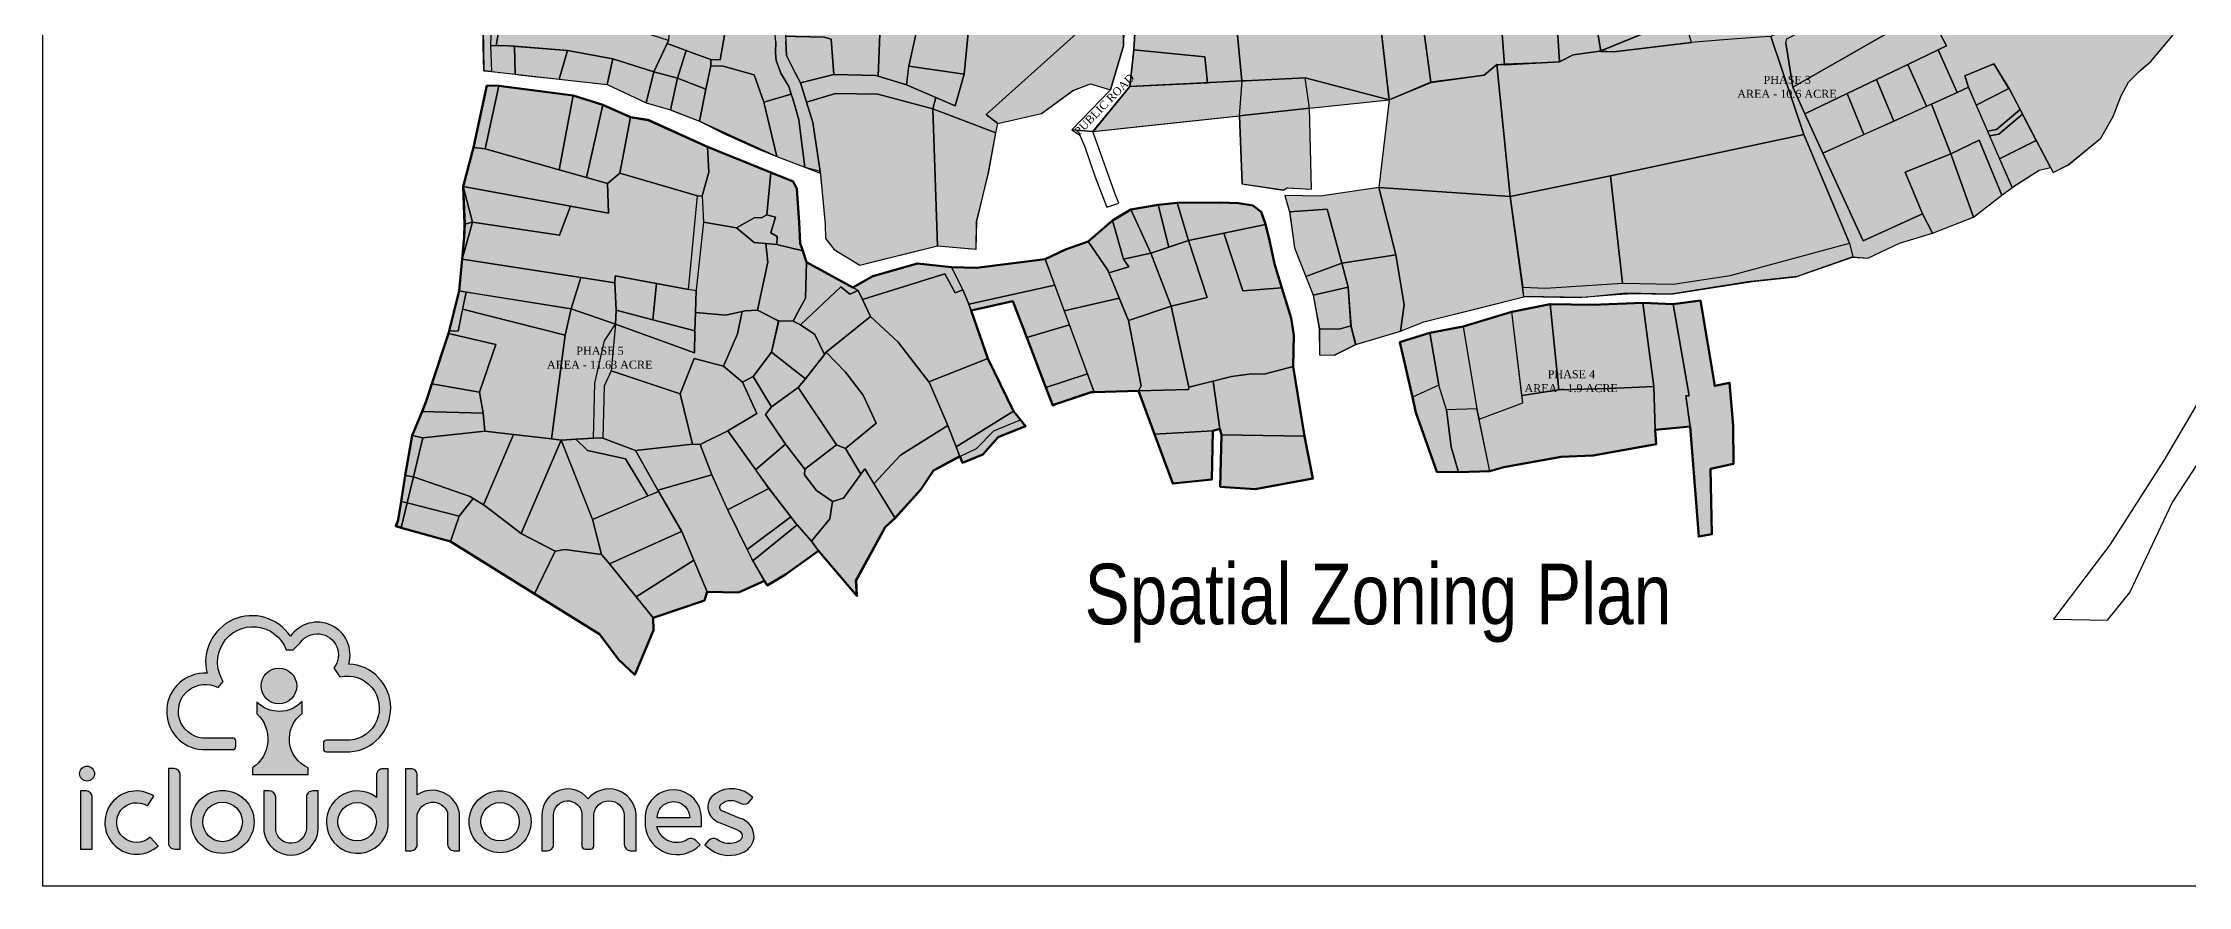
# Model space of a CAD drawing. Extents: x 24173 to 28051, y -18937 to -15111.
# Drawn here: x 24610 to 25496, y -16531 to -16183 of the extents above; entities that cross this region are included whole.
import ezdxf
from ezdxf.enums import TextEntityAlignment as Align

# ---------------------------------------------------------------- set-up
doc = ezdxf.new("R2010")
doc.units = 0
doc.header["$MEASUREMENT"] = 0
doc.linetypes.add('1', pattern=[0])
doc.layers.get('0').update_dxf_attribs({"linetype": '1'})
for name, color, linetype in [('Layer1', 7, 'Continuous'), ('PLOT DIV', 30, 'Continuous'), ('PLOTS', 10, 'Continuous'), ('ROAD', 5, 'Continuous'), ('S-DIM', 7, '1'), ('TREE', 3, 'Continuous')]:
    doc.layers.add(name, color=color, linetype=linetype)
doc.layers.add('north', color=7, linetype='Continuous', lineweight=20)
doc.layers.add('window & door', color=150, linetype='Continuous', lineweight=13)
doc.styles.add('dim2007', font='times.ttf', dxfattribs={"width": 0.8})
doc.styles.add('TIMES', font='times.ttf', dxfattribs={"height": 1})

# ---------------------------------------------------------------- blocks, each defined once
blk = doc.blocks.new('A$C3bc4975e')
at = {"layer": 'Layer1', "color": 252, "true_color": 0x939598}
for p, q in [((-15781, -35872), (-15863, -37311)), ((-12968, -36948), (-13173, -35693))]:
    blk.add_line(p, q, dxfattribs=at)
at = {"layer": 'Layer1', "color": 252, "lineweight": 140, "true_color": 0x939598}
blk.add_lwpolyline([(-9069, -46531), (-7836, -46133), (-6463, -45837), (-4470, -45204), (-2887, -44852), (-1141, -44852), (931, -44730), (2178, -44759), (3305, -44599), (3960, -48106), (4574, -47969), (4748, -49726), (4787, -51304), (3844, -51540), (3956, -54230), (3412, -54336), (2971, -49798), (1532, -49961), (1581, -50561), (-1005, -51067), (-2320, -51150), (-4686, -51617), (-5263, -51789), (-6552, -51858), (-7449, -51858), (-8360, -49421), (-8504, -48793), (-9069, -46531)], dxfattribs=at)
at = {"layer": 'PLOTS', "color": 252, "true_color": 0x939598}
for points in [[(24968, -46579), (22549, -50855), (20392, -54375), (18113, -57482), (20348, -57482), (21254, -56322), (22926, -52594), (24169, -50618)], [(-35050, -34602), (-35050, -35057), (-35020, -35376), (-34822, -35885), (-34479, -36439), (-34371, -36748), (-34301, -36948), (-34205, -37265), (-34041, -37803), (-33926, -38579), (-33758, -39759), (-33118, -39994), (-33137, -39825), (-33457, -37897), (-33736, -37076), (-34006, -36281), (-34223, -35868), (-34598, -35158), (-34641, -34563)], [(6642, -33893), (6960, -35718), (12483, -32439), (13271, -33906), (12930, -34077), (13746, -35822), (14214, -35597), (14053, -35120), (15238, -34604), (15910, -35646), (16393, -36534), (17075, -37785), (17656, -38841), (17778, -39050), (18396, -38721), (19719, -37592), (20207, -36700), (20524, -35833), (20809, -35266), (21316, -34753), (21717, -34398), (23069, -32737)], [(-47201, -32470), (-46791, -32908), (-46821, -34961), (-46768, -36043), (-47083, -36013), (-47134, -34961), (-47201, -32470)], [(-4040, -44180), (-3099, -44200), (75, -43934), (2171, -43934), (4517, -43540), (9417, -42124), (9560, -42685), (7284, -43536), (5250, -43788), (2077, -44351), (260, -44351), (-1499, -44558), (-3981, -44558), (-4040, -44180)], [(-4470, -45204), (-2887, -44852), (-2470, -48380), (-3991, -48653), (-4470, -45204)], [(-2887, -44852), (-1141, -44852), (931, -44730), (1452, -48172), (-379, -48297), (-2470, -48380), (-2887, -44852)], [(931, -44730), (2178, -44759), (2914, -48533), (2775, -48533), (2971, -49798), (1532, -49961), (1452, -48172), (931, -44730)], [(2178, -44759), (3305, -44599), (3960, -48106), (4574, -47969), (4748, -49726), (4787, -51304), (3844, -51540), (3956, -54230), (3412, -54336), (2971, -49798), (2775, -48533), (2914, -48533), (2178, -44759)], [(-7836, -46133), (-6463, -45837), (-5841, -49224), (-7093, -49290), (-7423, -48279), (-7836, -46133)], [(-5841, -49224), (-5743, -49657), (-3950, -48948), (-4470, -45204), (-6463, -45837), (-5841, -49224)], [(-9069, -46531), (-7836, -46133), (-7423, -48279), (-8504, -48793), (-9069, -46531)], [(-5263, -51789), (-5743, -49657), (-3950, -48948), (-3991, -48653), (-2470, -48380), (-379, -48297), (1452, -48172), (1532, -49961), (1581, -50561), (-1005, -51067), (-2320, -51150), (-4686, -51617), (-5263, -51789)], [(-7093, -49290), (-6871, -50815), (-6552, -51858), (-5263, -51789), (-5841, -49224)]]:
    blk.add_lwpolyline(points, dxfattribs=at)
for points in [[(279, -27709), (-1976, -21321), (-2271, -21321), (-2911, -21828), (-3551, -22335), (-3056, -23052), (-990, -34385), (-449, -34395), (2746, -33947), (1709, -30641), (1346, -29896)], [(279, -27709), (-1976, -21321), (-2271, -21321), (-2911, -21828), (-3551, -22335), (-3056, -23052), (-990, -34385), (-449, -34395), (2746, -33947), (1709, -30641), (1346, -29896)], [(-3688, -22453), (-4192, -22887), (-5556, -28684), (-4949, -35008), (-4922, -35008), (-2693, -34851), (-2688, -34848)], [(-3688, -22453), (-4192, -22887), (-5556, -28684), (-4949, -35008), (-4922, -35008), (-2693, -34851), (-2688, -34848)], [(-3056, -23052), (-3551, -22335), (-3688, -22453), (-2688, -34848), (-2122, -34556), (-1030, -34384), (-990, -34385)], [(-3056, -23052), (-3551, -22335), (-3688, -22453), (-2688, -34848), (-2122, -34556), (-1030, -34384), (-990, -34385)], [(-5556, -28684), (-7527, -28684), (-6018, -24910), (-6300, -24703), (-10753, -28540), (-10230, -32484), (-8548, -32115), (-7978, -35782), (-5787, -35460), (-5268, -35008), (-4949, -35008)], [(-16488, -29666), (-10753, -28540), (-10895, -28040), (-20649, -29874), (-20654, -29849), (-20780, -29899), (-20736, -30399), (-20737, -30484), (-20740, -31594), (-20689, -32353), (-20689, -33222), (-20689, -34510), (-21002, -35628), (-21200, -36336), (-22765, -38020), (-21892, -38066), (-20401, -36189), (-20266, -34668), (-20158, -32126), (-20091, -30551), (-19835, -30415)], [(-10230, -32484), (-10753, -28540), (-16488, -29666), (-15781, -35872), (-15650, -35863), (-13173, -35693), (-9692, -36537)], [(-16488, -29666), (-19835, -30415), (-20091, -30551), (-20158, -32126), (-20266, -34668), (-17329, -34906), (-17205, -35970), (-17090, -35962), (-15781, -35872)], [(11478, -42086), (12838, -41643), (12407, -40853), (9976, -42013), (8255, -38421), (7485, -36815), (6960, -35718), (6642, -33893), (6675, -33727), (8113, -32958), (7718, -30702), (7310, -30797), (7539, -31790), (7709, -32525), (7327, -32946), (7102, -33089), (6942, -33191), (6022, -33643), (7453, -37666), (7447, -37667), (9417, -42124), (9560, -42685), (10189, -42717)], [(-28735, -31525), (-30718, -31585), (-30752, -33508), (-30794, -35940), (-29621, -36283), (-29546, -35512), (-29544, -35513), (-29140, -33522)], [(-20689, -32353), (-20740, -31594), (-22564, -31602), (-22384, -33804), (-26314, -37449), (-25820, -37814), (-24032, -37363), (-22747, -36394), (-22025, -36102), (-21200, -36336), (-21002, -35628), (-20689, -34510), (-20689, -33222)], [(-36895, -32621), (-37920, -32214), (-38587, -32214), (-39384, -31914), (-39483, -34633), (-39535, -34749), (-38743, -35026), (-38450, -35129), (-37720, -35385), (-37329, -35385)], [(-35050, -34602), (-35117, -34050), (-35185, -33485), (-35266, -32821), (-36895, -32621), (-37329, -35385), (-37720, -35385), (-37720, -35646), (-37210, -35646), (-35916, -35985), (-35493, -37104), (-34371, -36748), (-34479, -36439), (-34822, -35885), (-35020, -35376), (-35050, -35057)], [(-8548, -32115), (-10230, -32484), (-9692, -36537), (-7978, -35782)], [(12930, -34077), (13271, -33906), (12483, -32439), (6960, -35718), (7485, -36815), (9207, -35949), (10408, -35345), (11696, -34697)], [(-46791, -32908), (-46821, -34961), (-46593, -34961), (-46350, -33377), (-45647, -33456), (-43112, -33716)], [(-39483, -34633), (-40829, -34217), (-45470, -33198), (-43112, -33716), (-45647, -33456), (-46350, -33377), (-46593, -34961), (-46080, -34961), (-43648, -35119), (-41767, -35429), (-40059, -35926)], [(-30752, -33508), (-34756, -33477), (-34711, -33616), (-34667, -34215), (-34656, -34367), (-34245, -34372), (-33064, -34372), (-32763, -34449), (-32698, -35183), (-32634, -35911), (-30893, -35911), (-30794, -35940)], [(-27078, -33676), (-29160, -33622), (-29544, -35513), (-27248, -35801)], [(-22384, -33804), (-22430, -33243), (-27074, -33023), (-27074, -33633), (-27078, -33676), (-27248, -35801), (-27594, -37104), (-28401, -36777), (-28525, -37251), (-25905, -38202), (-25820, -37814), (-26314, -37449)], [(7453, -37666), (6022, -33643), (5539, -33688), (4068, -33825), (2735, -33948), (-449, -34395), (-1030, -34384), (-2122, -34556), (-2688, -34848), (-2693, -34851), (-4949, -35010), (-4949, -35008), (-5268, -35008), (-4617, -40449), (-501, -39521)], [(-32763, -34449), (-33064, -34372), (-34245, -34372), (-34656, -34367), (-34641, -34563), (-34598, -35158), (-34223, -35868), (-34006, -36281), (-32634, -35911), (-32698, -35183)], [(12930, -34077), (11696, -34697), (12500, -36411), (12694, -36319), (13746, -35822)], [(-45835, -34977), (-46080, -34961), (-46821, -34961), (-46768, -36043), (-45781, -36134)], [(-43648, -35119), (-45835, -34977), (-45781, -36134), (-45507, -36160), (-43959, -36304)], [(-41767, -35429), (-43648, -35119), (-43959, -36304), (-41979, -36488)], [(-38743, -35026), (-39535, -34749), (-40059, -35926), (-39075, -36174)], [(-37720, -35385), (-38450, -35129), (-38743, -35026), (-39075, -36174), (-37899, -36613), (-37720, -35646)], [(-17329, -34906), (-20266, -34668), (-20401, -36189), (-17205, -35970)], [(-5268, -35008), (-5787, -35460), (-7978, -35782), (-9692, -36537), (-10056, -40171), (-4617, -40449)], [(10408, -35345), (9207, -35949), (9934, -37626), (11160, -37046)], [(11696, -34697), (10408, -35345), (11160, -37046), (12500, -36411)], [(15238, -34604), (14053, -35120), (14214, -35597), (14546, -36324), (15887, -35611)], [(-40059, -35926), (-41767, -35429), (-41979, -36488), (-40357, -37221)], [(-39075, -36174), (-40059, -35926), (-40357, -37221), (-39353, -37491)], [(-37899, -36613), (-39075, -36174), (-39353, -37491), (-39295, -37506), (-38142, -37929)], [(-35493, -37104), (-35916, -35985), (-37210, -35646), (-37720, -35646), (-37899, -36613), (-38142, -37929), (-37078, -38455), (-35617, -39077), (-34925, -39331)], [(-29621, -36283), (-30794, -35940), (-30893, -35911), (-32634, -35911), (-34006, -36281), (-33736, -37076), (-32548, -36693), (-30798, -36693), (-28525, -37251), (-28401, -36777)], [(-27248, -35801), (-29544, -35513), (-29548, -35531), (-29621, -36283), (-27594, -37104)], [(-9692, -36537), (-13173, -35693), (-15650, -35863), (-15781, -35872), (-17090, -35962), (-20401, -36189), (-21892, -38066), (-19102, -37717), (-17544, -37522), (-15863, -37311), (-12968, -36948)], [(9207, -35949), (7485, -36815), (8255, -38421), (9934, -37626)], [(14214, -35597), (13746, -35822), (12694, -36319), (13538, -38356), (14692, -37769), (15673, -40020), (16088, -39696)], [(16362, -36477), (16362, -36477), (15910, -35646), (15887, -35611), (14546, -36324), (15035, -37394), (15396, -37323)], [(-34041, -37803), (-34205, -37265), (-34301, -36948), (-34371, -36748), (-35493, -37104), (-34925, -39331), (-33758, -39759), (-33926, -38579)], [(-28525, -37251), (-30798, -36693), (-32548, -36693), (-33736, -37076), (-33457, -37897), (-33137, -39825), (-33047, -40631), (-32882, -42107), (-32860, -42679), (-32486, -43123), (-31416, -43754), (-30996, -43642), (-28228, -42906)], [(-12968, -36948), (-15863, -37311), (-15702, -40114), (-13996, -40350), (-13828, -40249), (-12826, -40283)], [(13538, -38356), (12694, -36319), (11153, -37049), (8255, -38421), (9976, -42013), (12407, -40853), (11666, -39153)], [(16463, -36663), (16393, -36534), (16362, -36477), (15396, -37323), (15035, -37394), (15120, -37579), (15502, -37504)], [(16463, -36663), (15502, -37504), (15120, -37579), (15552, -38524), (17053, -37746)], [(-26179, -39878), (-25905, -38202), (-28525, -37251), (-28228, -42906), (-26647, -43010), (-26627, -43010), (-26627, -41868)], [(-21892, -38066), (-22765, -38020), (-22433, -38236), (-22219, -38705), (-21777, -39914), (-21265, -41176), (-20766, -41005), (-20907, -40700)], [(7447, -37667), (-501, -39521), (75, -43934), (2171, -43934), (4517, -43540), (9417, -42124)], [(14692, -37769), (13538, -38356), (14518, -40950), (15673, -40020)], [(17075, -37785), (17053, -37746), (15552, -38524), (16088, -39696), (16119, -39672), (17191, -38970), (17656, -38841)], [(13538, -38356), (11666, -39153), (12407, -40853), (12838, -41643), (14518, -40950)], [(-501, -39521), (-4617, -40449), (-4040, -44180), (-3099, -44200), (75, -43934)], [(-10056, -40171), (-12465, -40573), (-13926, -40573), (-13719, -41233), (-12174, -41103), (-11527, -43312), (-9295, -42928)], [(-4617, -40449), (-10056, -40171), (-9295, -42928), (-8916, -44987), (-9047, -46084), (-8097, -45677), (-5621, -45011), (-3979, -44569)], [(-12174, -41103), (-13719, -41233), (-13705, -41280), (-13482, -42716), (-12997, -43901), (-11527, -43312)], [(-11527, -43312), (-12997, -43901), (-12684, -44666), (-11237, -44301)], [(-9295, -42928), (-11527, -43312), (-11237, -44301), (-11095, -45924), (-10891, -46668), (-9047, -46084), (-8916, -44987)], [(-11237, -44301), (-12684, -44666), (-12403, -46046), (-11579, -46046), (-11098, -45899)], [(-11102, -45900), (-11579, -46046), (-12403, -46046), (-12376, -47124), (-11765, -47124), (-10892, -46665)], [(-7093, -49290), (-7423, -48279), (-8504, -48793), (-8360, -49421), (-7841, -50809), (-7449, -51858), (-6552, -51858), (-6871, -50815)]]:
    blk.add_lwpolyline(points, close=True, dxfattribs=at)
blk = doc.blocks.new('sdvsdvsd')
at = {"layer": 'PLOT DIV', "xscale": 0.01000000000003178, "yscale": 0.01000000000003178, "zscale": 0.01000000000003178, "rotation": 348.1014471292201}
blk.add_blockref('A$C3bc4975e', (34259.08, -5869.84, -88.25), dxfattribs=at)
blk = doc.blocks.new('A$Ceb857336')
at = {"layer": 'PLOT DIV', "linetype": 'Continuous', "true_color": 0x58ba48, "transparency": 33554534}
h = blk.add_hatch(color=85, dxfattribs=at)
h.dxf.hatch_style = 1
h.paths.add_polyline_path([(196.43, 44.85), (208.02, 40.36), (214.29, 38.74), (216.35, 16.73), (216.47, 11), (220.14, 6.5), (230.72, 0), (262.74, 7.91), (278.74, 6.57), (278.94, 18), (283.72, 37.62), (286.81, 54.53), (287.73, 58.39), (305.69, 62.58), (318.71, 72.03), (325.98, 74.83), (334.2, 72.37), (339.62, 90.51), (340.02, 119.66), (339.87, 130.77), (326.9, 133.92), (309.28, 134.44), (287.45, 133.78), (258.97, 133.82), (258.97, 176.83), (166.32, 176.83), (6.86, 176.84), (6.46, 175.06), (4.17, 156.56), (2.67, 147.43), (1.3, 136.96), (0, 126.83), (22.24, 124.86), (36.43, 123.6), (74.91, 115.65), (75.46, 80.2), (78.61, 79.85), (88.45, 78.75), (106.64, 76.73), (126.41, 74.54), (142.5, 66.92), (152.48, 64.04), (164.51, 59.45)])
at = {"layer": 'PLOT DIV', "color": 85, "linetype": 'Continuous', "true_color": 0x58ba48}
blk.add_lwpolyline([(6.86, 176.84), (6.46, 175.06), (4.17, 156.56), (2.67, 147.43), (1.3, 136.96), (0, 126.83), (22.24, 124.86), (36.43, 123.6), (74.91, 115.65), (75.46, 80.2), (78.61, 79.85), (88.45, 78.75), (106.64, 76.73), (126.41, 74.54), (142.5, 66.92), (152.48, 64.04), (164.51, 59.45), (196.43, 44.85), (208.02, 40.36), (214.29, 38.74), (216.35, 16.73), (216.47, 11), (220.14, 6.5), (230.72, 0), (262.74, 7.91), (278.74, 6.57), (278.94, 18), (283.72, 37.62), (286.81, 54.53), (287.73, 58.39), (305.69, 62.58), (318.71, 72.03), (325.98, 74.83), (334.2, 72.37), (339.62, 90.51), (340.02, 119.66), (339.87, 130.77), (326.9, 133.92), (309.28, 134.44), (287.45, 133.78), (258.97, 133.82), (258.97, 176.83), (166.32, 176.83), (6.86, 176.84)], dxfattribs=at)
at = {"layer": 'north', "color": 7, "lineweight": -2, "style": 'TIMES'}
for s, height, p in [('CLUBHOUSE', 3.304, (185.05, 115.9)), ('AREA - 8 ACRE', 3.3039, (184.93, 110.14))]:
    blk.add_text(s, height=height, rotation=0, dxfattribs=at).set_placement(p, align=Align.MIDDLE)
blk = doc.blocks.new('A$C768c5288')
at = {"layer": 'PLOT DIV', "linetype": 'Continuous', "transparency": 33554534}
h = blk.add_hatch(color=224, dxfattribs=at)
h.dxf.hatch_style = 1
h.paths.add_polyline_path([(198.29, 198.76), (210.06, 200.61), (293.31, 234.66), (297.37, 235.53), (312.59, 241.09), (328.37, 249.68), (345.61, 261.68), (362.11, 274.25), (356.78, 295.48), (357.91, 298.78), (372.94, 321.89), (378.24, 333.94), (344.67, 345.55), (361.27, 379.88), (314.99, 403.13), (313.75, 398.52), (311.47, 390.04), (308.81, 387.19), (291.08, 379.18), (284.71, 376.3), (263.3, 366.64), (253.02, 362), (246.23, 359.16), (217.57, 346.6), (201.48, 334.56), (199.18, 331.11), (186.19, 321.2), (184.8, 320.05), (179.69, 315.8), (158.28, 298.01), (113.07, 260.45), (55.53, 250.22), (21.94, 243.33), (19.35, 242.01), (16.86, 200.88), (15.24, 185.7), (0, 167.19), (60.41, 173.67), (61.52, 145.61), (78.77, 143.09), (80.23, 143.92), (90.25, 143.4), (89.43, 176.78), (122.25, 180.3), (139.55, 187.37), (161.49, 190.37), (166.76, 194.8), (169.93, 195.05), (192.58, 195.93)])
h.paths.add_polyline_path([(193.34, 32.88), (206.51, 33.47), (232.45, 38.07), (231.88, 44.05), (246.49, 45.44), (250.08, 0), (255.54, 0.96), (254.9, 27.87), (264.38, 30.07), (264.26, 45.93), (262.84, 63.44), (256.68, 62.19), (250.76, 97.37), (239.46, 95.97), (226.99, 96.49), (206.26, 95.63), (188.8, 95.95), (172.92, 92.72), (152.87, 86.74), (139.09, 84.03), (126.69, 80.26), (131.94, 57.55), (133.26, 51.25), (141.94, 26.72), (150.09, 26.57), (163.8, 27.02), (170.82, 28.85)])
h = blk.add_hatch(color=173, dxfattribs=at)
h.dxf.hatch_style = 1
h.paths.add_polyline_path([(434.25, 221.52), (443, 234.46), (447.06, 239.25), (426.41, 250.8), (436.25, 266.43), (464.31, 250.66), (470.7, 261.84), (418.75, 290.93), (423.11, 300.13), (411.65, 305.56), (417.6, 321.61), (378.34, 336.66), (378.24, 333.94), (372.94, 321.89), (363.5, 307.35), (357.91, 298.78), (356.78, 295.48), (362.11, 274.25), (345.61, 261.68), (328.37, 249.68), (327.21, 248.87), (312.59, 241.09), (297.37, 235.53), (293.31, 234.66), (209.25, 200.28), (198.29, 198.76), (192.53, 195.91), (169.95, 194.72), (166.77, 194.72), (161.49, 190.37), (139.55, 187.37), (122.25, 180.3), (117.96, 144.03), (93.81, 140.44), (79.19, 140.7), (81.14, 134.07), (83.25, 119.2), (87.89, 107.26), (90.88, 99.56), (93.44, 85.71), (93.52, 74.93), (99.63, 74.82), (108.44, 79.26), (126.99, 84.73), (136.56, 88.63), (178.36, 99.08), (200.08, 98.69), (216, 99.96), (222.91, 100.35), (238.52, 100.07), (272.22, 105.33), (290.16, 107.23), (313.51, 115.34), (319.92, 114.96), (332.93, 121.04), (346.6, 125.22), (363.53, 131.85), (375.23, 140.94), (379.44, 144.11), (390.6, 151.16), (395.27, 152.37), (396.37, 150.22), (402.56, 153.37), (416.13, 164.49), (421.17, 173.32), (424.36, 181.59), (427.44, 187.55), (431.73, 191.74), (436.67, 196.07), (450.49, 212.43)])
at = {"layer": 'PLOT DIV', "color": 224, "linetype": 'Continuous'}
for points in [[(19.35, 242.01), (16.86, 200.88), (15.24, 185.7), (0, 167.19), (60.41, 173.67), (61.52, 145.61), (78.77, 143.09), (80.23, 143.92), (90.25, 143.4), (89.43, 176.78), (122.25, 180.3), (139.55, 187.37), (161.49, 190.37), (166.76, 194.8), (169.93, 195.05), (192.58, 195.93), (198.29, 198.76), (210.06, 200.61), (293.31, 234.66), (297.37, 235.53), (312.59, 241.09), (327.21, 248.87), (345.61, 261.68), (362.11, 274.25), (358.31, 289.37), (356.78, 295.48), (357.91, 298.78), (372.94, 321.89), (378.24, 333.94), (344.67, 345.55), (361.27, 379.88), (314.99, 403.13), (313.75, 398.52), (311.47, 390.04), (308.81, 387.19), (291.08, 379.18), (284.71, 376.3), (263.3, 366.64), (253.02, 362), (246.23, 359.16), (217.57, 346.6), (201.48, 334.56), (199.18, 331.11), (186.19, 321.2), (184.8, 320.05), (179.69, 315.8), (158.28, 298.01), (113.07, 260.45), (55.53, 250.22), (21.94, 243.33), (19.35, 242.01)], [(126.69, 80.26), (131.94, 57.55), (133.26, 51.25), (141.94, 26.72), (150.09, 26.57), (163.8, 27.02), (170.82, 28.85), (193.34, 32.88), (206.51, 33.47), (232.45, 38.07), (231.88, 44.05), (246.49, 45.44), (250.08, 0), (255.54, 0.96), (254.9, 27.87), (264.38, 30.07), (264.26, 45.93), (262.84, 63.44), (256.68, 62.19), (250.76, 97.37), (239.46, 95.97), (226.99, 96.49), (206.26, 95.63), (188.8, 95.95), (172.92, 92.72), (152.87, 86.74), (139.09, 84.03), (126.69, 80.26)]]:
    blk.add_lwpolyline(points, dxfattribs=at)
at = {"layer": 'PLOT DIV', "color": 173, "linetype": 'Continuous'}
blk.add_lwpolyline([(79.19, 140.7), (81.14, 134.07), (83.25, 119.2), (87.89, 107.26), (90.88, 99.56), (93.44, 85.71), (93.52, 74.93), (99.63, 74.82), (108.44, 79.26), (126.99, 84.73), (136.56, 88.63), (178.36, 99.08), (200.08, 98.69), (216, 99.96), (222.91, 100.35), (238.52, 100.07), (272.22, 105.33), (290.16, 107.23), (313.51, 115.34), (319.92, 114.96), (332.93, 121.04), (346.6, 125.22), (363.53, 131.85), (375.23, 140.94), (379.44, 144.11), (390.6, 151.16), (395.27, 152.37), (396.37, 150.22), (402.56, 153.37), (416.13, 164.49), (421.17, 173.32), (424.36, 181.59), (427.44, 187.55), (431.73, 191.74), (436.67, 196.07), (450.49, 212.43), (434.25, 221.52), (443, 234.46), (447.06, 239.25), (426.41, 250.8), (436.25, 266.43), (464.31, 250.66), (470.7, 261.84), (418.75, 290.93), (423.11, 300.13), (411.65, 305.56), (417.6, 321.61), (378.34, 336.66), (378.24, 333.94), (372.94, 321.89), (363.5, 307.35), (357.91, 298.78), (356.78, 295.48), (362.11, 274.25), (345.61, 261.68), (328.37, 249.68), (312.59, 241.09), (297.37, 235.53), (293.31, 234.66), (209.25, 200.28), (198.29, 198.76), (192.53, 195.91), (169.95, 194.72), (166.77, 194.72), (161.49, 190.37), (139.55, 187.37), (122.25, 180.3), (117.96, 144.03), (93.81, 140.44), (79.19, 140.7)], close=True, dxfattribs=at)
at = {"layer": 'north', "color": 7, "lineweight": -2, "style": 'TIMES'}
for s, height, p in [('PHASE 2', 3.304, (207.58, 273.91)), ('AREA - 10 ACRE', 3.3039, (207.46, 268.15)), ('PHASE 3', 3.304, (286.61, 188.49)), ('AREA - 10.6 ACRE', 3.3039, (286.49, 182.74)), ('AREA - 1.9 ACRE', 3.3039, (197.39, 61.24)), ('PHASE 4', 3.304, (197.51, 67))]:
    blk.add_text(s, height=height, rotation=0, dxfattribs=at).set_placement(p, align=Align.MIDDLE)
blk = doc.blocks.new('A$Cd4f141a5')
at = {"layer": 'Layer1', "color": 251, "lineweight": 140, "true_color": 0x636466}
blk.add_lwpolyline([(35.66, 242.5), (40.67, 242.41), (71.29, 238.79), (83.67, 235.02), (95.09, 230.13), (102.45, 229), (126.95, 218.12), (153.24, 207.79), (162.49, 204.15), (164.12, 201.21), (165.12, 187.33), (165.73, 178.84), (166.8, 175.65), (168.37, 170.96), (187.57, 160.77), (195.85, 165.51), (214.18, 170.84), (228.21, 169.51), (238.61, 169.33), (266.91, 173.25), (275.22, 177.3), (284.52, 180.7), (294.51, 189.42), (302.07, 194), (313.29, 196.09), (321.1, 196.95), (338.71, 197.3), (346.44, 197.16), (352.35, 196.26), (355.84, 193.68), (357.59, 189.04), (357.75, 188.45), (359.29, 182.58), (361.61, 172.21), (364.71, 162.41), (368.67, 149.91), (369.91, 142.92), (369.76, 129.96), (374.67, 101.29), (378.34, 83.76), (354.53, 79.15), (340.07, 80.02), (340.46, 101.49), (339.69, 103.84), (336.83, 103.06), (336.63, 82.99), (320.49, 81.1), (312.8, 101.49), (305.93, 119.22), (287.66, 118.52), (286.49, 118.48), (271.38, 113.21), (270.62, 112.85), (267.73, 120.2), (259.63, 140.74), (253.7, 155.8), (236.49, 151.72), (243.61, 131.91), (254.48, 110.3), (257.33, 106.8), (259.47, 104.17), (248.19, 99.53), (241.96, 92.27), (233.62, 88.74), (232.48, 91.47), (221.62, 85.56), (216.52, 77.61), (205.97, 65.69), (202, 61.94), (190.12, 39.85), (190.58, 33.44), (174.46, 51.89), (160.93, 41.97), (153.48, 37.41), (152.39, 39.22), (141.66, 34.32), (128.76, 34.55), (127.61, 30.94), (106.52, 23.57), (106.71, 18.46), (99.26, 0), (92.54, 6.1), (84.43, 16.6), (57.42, 33.02), (22.6, 54.17), (2.12, 59.69), (0, 60.26), (0.87, 62.87), (2.03, 70.57), (3.63, 81.2), (6.32, 97.76), (10.29, 107.8), (11.96, 112.04), (14.22, 119.19), (20.81, 140.02), (21.15, 141.11), (25.16, 157.64), (26.24, 170.77), (27, 180.07), (27.09, 185.21), (26.27, 200.81), (30.41, 216.93), (35.66, 242.5)], dxfattribs=at)
at = {"layer": 'PLOTS', "color": 251, "true_color": 0x636466}
for points in [[(40.67, 242.41), (35.66, 242.5), (30.8, 218.45), (30.41, 216.93), (35.23, 216.43)], [(71.29, 238.79), (40.67, 242.41), (35.23, 216.43), (65.93, 208.09)], [(83.67, 235.02), (71.29, 238.79), (65.93, 208.09), (77.25, 205.02)], [(95.09, 230.13), (83.67, 235.02), (77.25, 205.02), (85.85, 202.68), (90.89, 206.98)], [(126.95, 218.12), (102.45, 229), (95.09, 230.13), (90.89, 206.98), (123.15, 197.95), (125.05, 197.92), (127.71, 207.73)], [(77.25, 205.02), (65.93, 208.09), (35.23, 216.43), (30.41, 216.93), (26.27, 200.81), (70.69, 193.06), (86.44, 190.31), (85.85, 202.68)], [(153.24, 207.79), (126.95, 218.12), (127.71, 207.73), (125.04, 197.88), (125.68, 187.01), (139.3, 184.81), (146.81, 189.17), (149.59, 189.12), (151.76, 190.4)], [(123.15, 197.95), (90.89, 206.98), (85.85, 202.68), (86.44, 190.31), (70.69, 193.06), (66.23, 181.11), (30.27, 186.04), (26.24, 170.77), (75.28, 163.66), (89.35, 161.62), (89.4, 164.5), (119.81, 159.19)], [(164.51, 195.85), (164.12, 201.21), (162.49, 204.15), (153.24, 207.79), (151.76, 190.4), (155.4, 189.37), (153.51, 182.92), (156.08, 181.4), (156.03, 178.1), (166.8, 175.65), (165.73, 178.84), (165.12, 187.33)], [(70.69, 193.06), (26.27, 200.81), (30.27, 186.04), (66.23, 181.11)], [(26.27, 200.81), (27.09, 185.21), (30.27, 186.04)], [(313.29, 196.09), (302.07, 194), (310.42, 176.09), (317.93, 178.69)], [(321.1, 196.95), (313.29, 196.09), (317.93, 178.69), (325.97, 181.47)], [(355.84, 193.68), (352.35, 196.26), (346.44, 197.16), (338.71, 197.3), (321.1, 196.95), (325.97, 181.47), (340.51, 184.66), (357.75, 188.45), (357.59, 189.04)], [(30.27, 186.04), (27.09, 185.21), (27, 180.07), (26.24, 170.77)], [(152.42, 170.75), (151.46, 178.51), (146.73, 178.94), (139.3, 184.81), (125.68, 187.01), (122.91, 159.03), (122.74, 149.7), (135.26, 148.77), (143.21, 150.59), (148.4, 150.94)], [(155.4, 189.37), (151.76, 190.4), (149.59, 189.12), (146.81, 189.17), (139.3, 184.81), (146.73, 178.94), (156.03, 178.1), (156.08, 181.4), (153.51, 182.92)], [(294.51, 189.42), (291.31, 186.63), (284.52, 180.7), (292.83, 168.91), (293.28, 167.83), (301.4, 170.4), (299.24, 173.51)], [(302.07, 194), (294.51, 189.42), (299.24, 173.51), (310.42, 176.09)], [(359.29, 182.58), (357.75, 188.45), (340.51, 184.66), (348.63, 160.93), (364.71, 162.41), (364.61, 162.74), (361.61, 172.21)], [(168.37, 170.96), (167.92, 172.31), (166.8, 175.65), (156.03, 178.1), (151.46, 178.51), (152.42, 170.75), (148.4, 150.94), (156.92, 146.69), (163.05, 146.58), (165.05, 150.34), (168.11, 156.1)], [(292.83, 168.91), (284.52, 180.7), (275.22, 177.3), (266.91, 173.25), (274.96, 152.03), (297.65, 157.37), (297.59, 157.53)], [(325.97, 181.47), (310.42, 176.09), (319.15, 154.36), (333.89, 158.03)], [(340.51, 184.66), (325.97, 181.47), (333.89, 158.03), (319.15, 154.36), (326.65, 120.93), (344.28, 125.61), (352.59, 126.8), (357.71, 126.71), (369.76, 129.96), (369.75, 133.93), (369.91, 142.92), (368.67, 149.91), (366.77, 155.92), (364.71, 162.41), (348.63, 160.93)], [(75.28, 163.66), (26.24, 170.77), (25.16, 157.64), (71.36, 150.8)], [(168.37, 170.96), (168.11, 156.1), (165.05, 150.34), (163.05, 146.58), (166.08, 145.13), (182.64, 160.99), (186.36, 157.97), (189.8, 159.44), (187.57, 160.77)], [(225.57, 166.8), (229.92, 158.89), (233.02, 160.16), (228.21, 169.51), (214.18, 170.84), (195.85, 165.51), (187.57, 160.77), (189.8, 159.44), (191.6, 155.82)], [(266.91, 173.25), (238.61, 169.34), (228.21, 169.5), (233.02, 160.16), (235.31, 155.01), (235.55, 154.35), (270.98, 162.53)], [(310.42, 176.09), (299.24, 173.51), (301.4, 170.4), (293.28, 167.83), (297.59, 157.53), (301.48, 148.21), (319.15, 154.36)], [(89.35, 161.62), (75.28, 163.66), (71.36, 150.8), (89.82, 144.59), (89.92, 150.4)], [(106.52, 161.51), (89.4, 164.5), (89.35, 161.62), (89.92, 150.4), (105.2, 146.52)], [(122.9, 158.65), (119.81, 159.19), (106.52, 161.51), (105.2, 146.52), (122.61, 142.11), (122.74, 149.7)], [(195.07, 148.84), (191.6, 155.82), (189.8, 159.44), (186.36, 157.97), (182.64, 160.99), (166.08, 145.13), (172.13, 141.19), (176.12, 132.96), (176.81, 133.88)], [(235.31, 155.01), (233.02, 160.16), (229.92, 158.89), (225.57, 166.8), (191.6, 155.82), (195.07, 148.84), (206.57, 138.29), (216.86, 125.22), (219.36, 122.04), (243.61, 131.91)], [(270.98, 162.53), (235.55, 154.35), (236.49, 151.72), (253.7, 155.8), (259.63, 140.74), (277.19, 146.15)], [(27.98, 157.22), (25.16, 157.64), (21.15, 141.11), (24.81, 141.11)], [(71.36, 150.8), (27.98, 157.22), (26.59, 150.14), (69.02, 139.91)], [(85.33, 137.67), (89.82, 144.59), (71.36, 150.8), (69.02, 139.91), (63.89, 96.94), (67.8, 96.52), (81.14, 97.51), (81.54, 120.21)], [(157.1, 146.6), (148.4, 150.94), (143.21, 150.59), (142.05, 150.33), (140.2, 141.09), (134.53, 127.66), (142.46, 121.17), (146.78, 123.57), (154.29, 133.7)], [(301.48, 148.21), (297.65, 157.37), (274.96, 152.03), (287.66, 118.52), (305.93, 119.22), (307.08, 121.28)], [(319.15, 154.36), (301.48, 148.21), (307.08, 121.28), (305.93, 119.22), (326.64, 120), (326.65, 120.93)], [(69.02, 139.91), (26.59, 150.14), (24.81, 141.11), (21.15, 141.11), (20.81, 140.02), (40.5, 135.69), (33.85, 115.95), (35.53, 107.35), (36.32, 99.91), (48.15, 98.66), (63.89, 96.94)], [(122.4, 130.79), (134.53, 127.66), (140.2, 141.09), (142.05, 150.33), (135.26, 148.77), (122.74, 149.7), (122.61, 142.11), (122.45, 133.13), (89.82, 144.59), (88.12, 125.36), (116.72, 116.13)], [(122.61, 142.11), (105.2, 146.52), (89.92, 150.4), (89.82, 144.59), (122.45, 133.13)], [(172.13, 141.19), (166.08, 145.13), (163.05, 146.58), (157.12, 146.68), (154.29, 133.7), (168.48, 122.77), (176.12, 132.96)], [(219.63, 121.7), (219.36, 122.04), (216.86, 125.22), (206.57, 138.29), (195.07, 148.84), (176.81, 133.88), (184.95, 125.7), (192.25, 116.32), (197.81, 104.86), (185.28, 94.3), (191.64, 83.69), (193.26, 85.97), (197.13, 79.78), (208.03, 91.66), (227.43, 104.12)], [(277.19, 146.15), (259.63, 140.74), (267.73, 120.2), (284.82, 126.01)], [(40.5, 135.69), (20.81, 140.02), (17.93, 130.91), (14.22, 119.19), (33.85, 115.95)], [(168.48, 122.77), (154.29, 133.7), (146.78, 123.57), (154.45, 111.12), (165.42, 119.26)], [(192.25, 116.32), (184.95, 125.7), (176.81, 133.88), (176.12, 132.96), (168.48, 122.77), (165.42, 119.26), (181.49, 95.74), (185.28, 94.3), (197.81, 104.86)], [(116.72, 116.13), (88.12, 125.36), (85.41, 119.01), (85.03, 97.44), (98.5, 92.57), (121.99, 95.32)], [(142.46, 121.17), (134.53, 127.66), (122.4, 130.79), (116.72, 116.13), (121.99, 95.32), (125.28, 95.26), (136.55, 101.01), (148.44, 108.27)], [(243.61, 131.91), (219.36, 122.04), (219.63, 121.7), (227.43, 104.12), (230.93, 95.34), (254.48, 110.3)], [(284.82, 126.01), (267.73, 120.2), (270.62, 112.85), (271.38, 113.21), (286.49, 118.48), (287.66, 118.52)], [(369.76, 129.96), (357.71, 126.71), (352.59, 126.8), (344.28, 125.61), (336.75, 123.61), (339.69, 103.84), (340.46, 101.49), (374.67, 101.29)], [(33.85, 115.95), (14.22, 119.19), (11.96, 112.04), (10.29, 107.8), (35.53, 107.35)], [(152.06, 107.94), (154.45, 111.12), (146.78, 123.57), (142.46, 121.17), (148.44, 108.27), (136.55, 101.01), (147.86, 85.55), (148.21, 85.06), (160.4, 95.74)], [(165.42, 119.26), (154.45, 111.12), (152.06, 107.94), (160.4, 95.74), (168.49, 85.48), (181.49, 95.74)], [(336.75, 123.61), (326.65, 120.93), (326.64, 120), (305.93, 119.22), (312.8, 101.49), (336.83, 103.06), (339.69, 103.84)], [(35.53, 107.35), (10.29, 107.8), (6.32, 97.76), (10.67, 96.94), (36.32, 99.91)], [(10.67, 96.94), (6.32, 97.76), (4.45, 86.66), (3.63, 81.2), (6.96, 80.78)], [(48.15, 98.66), (36.32, 99.91), (10.67, 96.94), (6.96, 80.78), (30.46, 72.8), (36.05, 69.52)], [(67.8, 96.52), (63.89, 96.94), (48.15, 98.66), (36.05, 69.52), (36.27, 69.39), (51.67, 57.79)], [(85.03, 97.44), (81.14, 97.51), (73.81, 96.96), (78.71, 92.32), (94.43, 89), (103.87, 73.83), (108.27, 75.76), (107.99, 76.24), (98.5, 92.57)], [(147.86, 85.55), (136.55, 101.01), (125.28, 95.26), (130.22, 82.76), (136.83, 68.43), (153.8, 77.43)], [(221.62, 85.56), (232.48, 91.47), (230.93, 95.34), (227.43, 104.12), (208.03, 91.66), (197.13, 79.78), (205.97, 65.69), (216.52, 77.61)], [(336.83, 103.06), (312.8, 101.49), (320.49, 81.1), (336.63, 82.99)], [(374.67, 101.29), (340.46, 101.49), (340.07, 80.02), (354.53, 79.15), (378.34, 83.76)], [(67.8, 96.52), (51.67, 57.79), (51.84, 57.66), (65.78, 50.67), (69.83, 51.38), (84.99, 49.53), (81.1, 63.97)], [(94.43, 89), (78.71, 92.32), (73.81, 96.96), (67.8, 96.52), (81.15, 63.86), (103.87, 73.83)], [(125.28, 95.26), (121.99, 95.32), (98.5, 92.57), (107.99, 76.24), (130.22, 82.76)], [(180.15, 72.28), (173.41, 76.78), (168.45, 83.19), (168.49, 85.48), (160.4, 95.74), (148.21, 85.06), (153.75, 77.5), (162.51, 66.33), (162.96, 65.76), (165.19, 62.92), (165.54, 62.53), (171.51, 55.98), (171.6, 55.85), (179.08, 65.17)], [(185.28, 94.3), (181.49, 95.74), (168.49, 85.48), (168.45, 83.19), (173.41, 76.78), (180.15, 72.28), (184.62, 73.78), (191.64, 83.69)], [(6.96, 80.78), (3.63, 81.2), (2.03, 70.57), (4.48, 69.97)], [(31.8, 72.01), (30.46, 72.8), (6.96, 80.78), (4.48, 69.97), (26.06, 64.72)], [(137.16, 67.71), (130.22, 82.76), (107.99, 76.24), (117.97, 59.25), (123.1, 47.52), (128.76, 34.55), (141.66, 34.32), (152.39, 39.22), (147.13, 47.98), (145.16, 51.88)], [(193.26, 85.97), (191.64, 83.69), (184.62, 73.78), (180.15, 72.28), (179.08, 65.17), (171.6, 55.85), (174.46, 51.89), (190.58, 33.44), (190.12, 39.85), (202, 61.94), (205.97, 65.69)], [(36.27, 69.39), (36.05, 69.52), (31.8, 72.01), (26.06, 64.72), (22.6, 54.17), (57.42, 33.02), (58.74, 35.8), (65.78, 50.67), (51.65, 57.76), (51.67, 57.79)], [(108.27, 75.76), (81.13, 63.85), (84.99, 49.53), (88.23, 45.63), (117.91, 59.36)], [(153.8, 77.43), (136.83, 68.43), (137.16, 67.71), (145.03, 52.12), (162.96, 65.76), (162.51, 66.33)], [(4.48, 69.97), (2.03, 70.57), (0.87, 62.87), (0, 60.26), (2.12, 59.69)], [(26.06, 64.72), (4.48, 69.97), (2.12, 59.69), (22.6, 54.17)], [(165.54, 62.53), (165.19, 62.92), (162.96, 65.76), (145.03, 52.12), (145.16, 51.88), (147.13, 47.98), (147.39, 47.54)], [(171.51, 55.98), (165.54, 62.53), (147.39, 47.54), (152.39, 39.22), (153.48, 37.41), (160.93, 41.97), (174.46, 51.89)], [(123.1, 47.52), (117.97, 59.25), (117.91, 59.36), (88.23, 45.63), (96.94, 35.12), (99.46, 32.08)], [(99.46, 32.08), (96.94, 35.12), (88.23, 45.63), (84.99, 49.53), (69.83, 51.38), (65.78, 50.67), (58.74, 35.8), (57.42, 33.02), (84.43, 16.6), (92.54, 6.1), (99.26, 0), (106.71, 18.46), (106.52, 23.57)], [(128.76, 34.55), (123.1, 47.52), (99.46, 32.08), (106.52, 23.57), (127.61, 30.94)]]:
    blk.add_lwpolyline(points, close=True, dxfattribs=at)
for points in [[(254.48, 110.3), (230.93, 95.34), (232.48, 91.47), (239.3, 94.83), (246.34, 102.2), (257.33, 106.8), (254.48, 110.3)], [(232.48, 91.47), (239.3, 94.83), (246.34, 102.2), (257.33, 106.8), (259.47, 104.17), (248.19, 99.53), (241.96, 92.27), (233.62, 88.74), (232.48, 91.47)]]:
    blk.add_lwpolyline(points, dxfattribs=at)
blk = doc.blocks.new('JH')
at = {"layer": 'TREE', "lineweight": 40, "ltscale": 0.5}
h = blk.add_hatch(color=132, dxfattribs=at)
h.dxf.hatch_style = 1
h.paths.add_polyline_path([(370033.6, -134677.5), (370033.6, -134671.4, -0.431297), (370010.9, -134671.7), (370010.9, -134677.7, -0.49097), (370008.6, -134704.7), (370008.6, -134708), (370036.6, -134708), (370036.6, -134704.7, -0.579078)])
h.paths.add_polyline_path([(370030.8, -134663.7, 1), (370013, -134663.7, 1)])
h = blk.add_hatch(color=132, dxfattribs=at)
h.dxf.hatch_style = 1
h.paths.add_polyline_path([(370091.2, -134718.3), (370091.2, -134708.3, 0.421858), (370088, -134705.2), (370085.3, -134705.2), (370085.3, -134746.2), (370088.1, -134746.2, 0.414214), (370091.2, -134743.1), (370091.2, -134728.3, -0.750892), (370106.4, -134727), (370106.4, -134743.1, 0.414214), (370109.6, -134746.2), (370112.3, -134746.2), (370112.3, -134727.3, 0.544625)])
h.paths.add_polyline_path([(370117.2, -134731.7, 1), (370148.2, -134731.7, 1)])
h.paths.add_polyline_path([(370142.3, -134731.7, -1), (370123.1, -134731.7, -1)], flags=16)
h.paths.add_polyline_path([(370173.7, -134727.8), (370173.7, -134743.9, 0.414214), (370175.3, -134745.4), (370178.1, -134745.4, 0.414214), (370179.6, -134743.9), (370179.6, -134728.3, -0.929805), (370194.9, -134728.3), (370194.9, -134743.1, 0.414214), (370198.1, -134746.2), (370200.8, -134746.2), (370200.8, -134727.8, 0.67676), (370176.8, -134720.2, 0.712176), (370153.6, -134728.4), (370153.6, -134746.2), (370156.4, -134746.2, 0.414214), (370159.5, -134743.1), (370159.5, -134728.4, -0.968265)])
h.paths.add_polyline_path([(370205.4, -134728.5, 0.038517), (370205.4, -134734.1, 0.634638), (370232.9, -134743.2), (370230.6, -134741, 0.337754), (370226.8, -134740.5, -0.528189), (370211.3, -134734.1), (370233.6, -134734.1), (370233.6, -134729.8, 0.954444)])
h.paths.add_polyline_path([(370227.7, -134729.8), (370211.4, -134729.7, -1)], flags=16)
h.paths.add_polyline_path([(370259.3, -134719.6, 0.362922), (370240.4, -134717.7, 0.583616), (370241.3, -134731.5), (370251.2, -134735.6, -0.332878), (370254, -134739, -0.236541), (370252.2, -134741.5, -0.279158), (370241.4, -134740.6, 0.387511), (370237.1, -134741.1), (370235.3, -134743.2), (370236.5, -134744.2), (370238.4, -134745.8, 0.270179), (370254.9, -134746.8, 0.240802), (370259.9, -134739.8, 0.367239), (370252.6, -134729.9), (370243.5, -134726.1, -0.471835), (370243.9, -134722.5, -0.311583), (370252.7, -134722.3, 0.22582), (370257, -134722.4), (370257, -134722.4)])
at = {"layer": 'window & door', "lineweight": 40, "ltscale": 0.5}
h = blk.add_hatch(color=140, dxfattribs=at)
h.dxf.hatch_style = 1
h.paths.add_polyline_path([(370027.7, -134638.8, 0.840644), (369985.9, -134657.3, 0.994279), (369983.6, -134695.6), (369998.7, -134695.6, 0.414214), (370000.3, -134694.1), (370000.3, -134691.3, 0.414214), (369998.7, -134689.8), (369983.6, -134689.8, -1.213822), (369991.4, -134664.5), (369994, -134661.4, -1.115296), (370025.6, -134645.6), (370029, -134645.6), (370032.5, -134642.1, -1.035406), (370049.4, -134654.7), (370052.5, -134659.1, -1.069899), (370057.5, -134690.9), (370045.7, -134690.9, 0.414214), (370044.2, -134692.4), (370044.2, -134695.1, 0.414214), (370045.7, -134696.7), (370057.5, -134696.7, 0.940579), (370056.9, -134652.7, 0.849568)])
h = blk.add_hatch(color=140, dxfattribs=at)
h.dxf.hatch_style = 1
h.paths.add_polyline_path([(369928.4, -134719.4, 0.40661), (369925.3, -134716.2), (369922.5, -134716.2), (369922.5, -134745.4), (369928.4, -134745.4)])
h.paths.add_polyline_path([(369922, -134707.6, 1), (369929.5, -134707.6, 1)])
h = blk.add_hatch(color=140, dxfattribs=at)
h.dxf.hatch_style = 1
h.paths.add_polyline_path([(369959.3, -134718.9, 2.06113), (369961.4, -134743.7), (369957.4, -134739.4, -2.06113), (369956.1, -134723.8)])
h.paths.add_polyline_path([(369972.5, -134708.2, 0.40661), (369969.4, -134705.1), (369966.6, -134705), (369966.6, -134742.3, 0.414214), (369969.7, -134745.4), (369972.5, -134745.4)])
h.paths.add_polyline_path([(369977.9, -134731.8, 1), (370009.5, -134731.8, 1)])
h.paths.add_polyline_path([(370003.6, -134731.8, -1), (369983.8, -134731.8, -1)], flags=16)
h.paths.add_polyline_path([(370020.3, -134719.4, 0.40661), (370017.2, -134716.2), (370014.4, -134716.2), (370014.4, -134736.6, 0.903684), (370041.6, -134735.6), (370041.6, -134716.3), (370038.9, -134716.3, 0.421858), (370035.7, -134719.4), (370035.7, -134735.4, -0.874185), (370020.3, -134736.1)])
h = blk.add_hatch(color=140, dxfattribs=at)
h.dxf.hatch_style = 1
h.paths.add_polyline_path([(370076.7, -134705.2), (370074, -134705.2, 0.421858), (370070.8, -134708.3), (370070.8, -134719.5, 3.643516), (370076.7, -134734.3)])
h.paths.add_polyline_path([(370070.8, -134731.7, -1), (370051.5, -134731.7, -1)], flags=16)
at = {"color": 140, "linetype": 'ByBlock', "lineweight": -3}
for points in [[(370027.7, -134638.8, 0.840644), (369985.9, -134657.3, 0.994279), (369983.6, -134695.6), (369998.7, -134695.6, 0.414214), (370000.3, -134694.1), (370000.3, -134691.3, 0.414214), (369998.7, -134689.8), (369983.6, -134689.8, -1.213822), (369991.4, -134664.5), (369994, -134661.4, -1.115296), (370025.6, -134645.6), (370029, -134645.6), (370032.5, -134642.1, -1.035406), (370049.4, -134654.7), (370052.5, -134659.1, -1.069899), (370057.5, -134690.9), (370045.7, -134690.9, 0.414214), (370044.2, -134692.4), (370044.2, -134695.1, 0.414214), (370045.7, -134696.7), (370057.5, -134696.7, 0.940579), (370056.9, -134652.7, 0.849568), (370027.7, -134638.8, 0.840644)], [(369972.5, -134708.2, 0.40661), (369969.4, -134705.1), (369966.6, -134705), (369966.6, -134742.3, 0.414214), (369969.7, -134745.4), (369972.5, -134745.4), (369972.5, -134708.2, 0.40661)], [(370076.7, -134705.2), (370074, -134705.2, 0.421858), (370070.8, -134708.3), (370070.8, -134719.5, 3.643516), (370076.7, -134734.3), (370076.7, -134705.2)], [(369928.4, -134719.4, 0.40661), (369925.3, -134716.2), (369922.5, -134716.2), (369922.5, -134745.4), (369928.4, -134745.4), (369928.4, -134719.4, 0.40661)], [(369959.3, -134718.9, 2.06113), (369961.4, -134743.7), (369957.4, -134739.4, -2.06113), (369956.1, -134723.8), (369959.3, -134718.9, 2.06113)], [(370020.3, -134719.4, 0.40661), (370017.2, -134716.2), (370014.4, -134716.2), (370014.4, -134736.6, 0.903684), (370041.6, -134735.6), (370041.6, -134716.3), (370038.9, -134716.3, 0.421858), (370035.7, -134719.4), (370035.7, -134735.4, -0.874185), (370020.3, -134736.1), (370020.3, -134719.4, 0.40661)]]:
    blk.add_lwpolyline(points, format="xyb", close=True, dxfattribs=at)
at = {"color": 132, "linetype": 'ByBlock', "lineweight": -3}
for points in [[(370033.6, -134677.5), (370033.6, -134671.4, -0.431297), (370010.9, -134671.7), (370010.9, -134677.7, -0.49097), (370008.6, -134704.7), (370008.6, -134708), (370036.6, -134708), (370036.6, -134704.7, -0.579078), (370033.6, -134677.5)], [(370091.2, -134718.3), (370091.2, -134708.3, 0.421858), (370088, -134705.2), (370085.3, -134705.2), (370085.3, -134746.2), (370088.1, -134746.2, 0.414214), (370091.2, -134743.1), (370091.2, -134728.3, -0.750892), (370106.4, -134727), (370106.4, -134743.1, 0.414214), (370109.6, -134746.2), (370112.3, -134746.2), (370112.3, -134727.3, 0.544625), (370091.2, -134718.3)], [(370173.7, -134727.8), (370173.7, -134743.9, 0.414214), (370175.3, -134745.4), (370178.1, -134745.4, 0.414214), (370179.6, -134743.9), (370179.6, -134728.3, -0.929805), (370194.9, -134728.3), (370194.9, -134743.1, 0.414214), (370198.1, -134746.2), (370200.8, -134746.2), (370200.8, -134727.8, 0.67676), (370176.8, -134720.2, 0.712176), (370153.6, -134728.4), (370153.6, -134746.2), (370156.4, -134746.2, 0.414214), (370159.5, -134743.1), (370159.5, -134728.4, -0.968265), (370173.7, -134727.8)], [(370205.4, -134728.5, 0.038517), (370205.4, -134734.1, 0.634638), (370232.9, -134743.2), (370230.6, -134741, 0.337754), (370226.8, -134740.5, -0.528189), (370211.3, -134734.1), (370233.6, -134734.1), (370233.6, -134729.8, 0.954444), (370205.4, -134728.5, 0.038517)], [(370259.3, -134719.6, 0.362922), (370240.4, -134717.7, 0.583616), (370241.3, -134731.5), (370251.2, -134735.6, -0.332878), (370254, -134739, -0.236541), (370252.2, -134741.5, -0.279158), (370241.4, -134740.6, 0.387511), (370237.1, -134741.1), (370235.3, -134743.2), (370236.5, -134744.2), (370238.4, -134745.8, 0.270179), (370254.9, -134746.8, 0.240802), (370259.9, -134739.8, 0.367239), (370252.6, -134729.9), (370243.5, -134726.1, -0.471835), (370243.9, -134722.5, -0.311583), (370252.7, -134722.3, 0.22582), (370257, -134722.4), (370257, -134722.4), (370259.3, -134719.6, 0.362922)], [(370227.7, -134729.8), (370211.4, -134729.7, -1), (370227.7, -134729.8)]]:
    blk.add_lwpolyline(points, format="xyb", close=True, dxfattribs=at)
for centre, radius in [((370021.9, -134663.7), 8.93), ((370132.7, -134731.7), 15.5), ((370132.7, -134731.7), 9.62)]:
    blk.add_circle(centre, radius, dxfattribs=at)
at = {"color": 140, "linetype": 'ByBlock', "lineweight": -3}
for centre, radius in [((369925.8, -134707.6), 3.75), ((369993.7, -134731.8), 15.8), ((369993.7, -134731.8), 9.89), ((370061.1, -134731.7), 9.62)]:
    blk.add_circle(centre, radius, dxfattribs=at)

msp = doc.modelspace()

# ---------------------------------------------------------------- hatches: boundary and pattern name
at = {"layer": 'ROAD', "true_color": 0xf26722, "transparency": 33554534}
h = msp.add_hatch(color=30, dxfattribs=at)
h.dxf.hatch_style = 1
h.paths.add_polyline_path([(24925.69, -16273.21), (24924.17, -16268.51), (24923.13, -16265.31), (24922.6, -16256.82), (24921.75, -16242.92), (24920.15, -16239.97), (24910.93, -16236.24), (24884.75, -16225.64), (24860.36, -16214.52), (24853.01, -16213.31), (24841.64, -16208.31), (24829.3, -16204.42), (24798.72, -16200.48), (24793.7, -16200.34), (24788.2, -16225.85), (24783.89, -16241.93), (24784.56, -16257.55), (24784.42, -16262.68), (24783.56, -16271.97), (24782.35, -16285.09), (24778.18, -16301.58), (24777.82, -16302.67), (24771.03, -16323.43), (24768.69, -16330.56), (24766.98, -16334.78), (24762.91, -16344.78), (24760.05, -16361.31), (24758.34, -16371.93), (24757.1, -16379.61), (24756.21, -16382.21), (24758.32, -16382.81), (24778.75, -16388.53), (24813.35, -16410.04), (24840.2, -16426.72), (24848.2, -16437.31), (24854.86, -16443.47), (24862.5, -16425.08), (24862.36, -16419.98), (24883.52, -16412.82), (24884.71, -16409.22), (24897.6, -16409.58), (24908.38, -16404.79), (24909.45, -16406.61), (24916.95, -16402.13), (24930.58, -16392.35), (24946.51, -16410.95), (24946.12, -16404.54), (24958.21, -16382.57), (24962.22, -16378.86), (24972.89, -16367.05), (24978.07, -16359.15), (24988.99, -16353.34), (24990.11, -16356.09), (24998.48, -16352.65), (25004.79, -16345.45), (25016.11, -16340.92), (25013.99, -16338.27), (25011.19, -16334.74), (25000.53, -16313.03), (24993.61, -16293.14), (25010.86, -16289.24), (25016.64, -16304.35), (25024.53, -16324.98), (25027.35, -16332.35), (25028.11, -16332), (25043.27, -16326.89), (25044.44, -16326.85), (25062.72, -16326.35), (25069.41, -16344.14), (25076.89, -16364.6), (25093.05, -16362.88), (25093.46, -16342.81), (25096.32, -16342.06), (25097.07, -16344.42), (25096.47, -16365.88), (25110.91, -16366.89), (25134.77, -16362.53), (25131.28, -16344.96), (25126.66, -16316.24), (25126.94, -16303.29), (25125.77, -16296.29), (25121.93, -16283.74), (25118.93, -16273.92), (25116.71, -16263.53), (25115.24, -16257.64), (25115.09, -16257.04), (25113.38, -16252.38), (25109.91, -16249.78), (25104.01, -16248.81), (25096.29, -16248.6), (25078.67, -16248.77), (25070.86, -16249.55), (25059.61, -16251.52), (25052.01, -16256.03), (25041.93, -16264.65), (25032.6, -16267.95), (25024.25, -16271.92), (24995.91, -16275.56), (24985.51, -16275.27), (24971.49, -16273.8), (24953.11, -16278.94), (24944.78, -16283.6)])

# ---------------------------------------------------------------- linework, layer by layer
at = {"layer": 'Layer1', "color": 30, "lineweight": 140, "true_color": 0xf8991e}
msp.add_lwpolyline([(24793.7, -16200.34), (24798.72, -16200.48), (24829.3, -16204.42), (24841.64, -16208.31), (24853.01, -16213.31), (24860.36, -16214.52), (24884.75, -16225.64), (24910.93, -16236.24), (24920.15, -16239.97), (24921.75, -16242.92), (24922.6, -16256.82), (24923.13, -16265.31), (24924.17, -16268.51), (24925.69, -16273.21), (24944.78, -16283.6), (24953.11, -16278.94), (24971.49, -16273.8), (24985.51, -16275.27), (24995.91, -16275.56), (25024.25, -16271.92), (25032.6, -16267.95), (25041.93, -16264.65), (25052.01, -16256.03), (25059.61, -16251.52), (25070.86, -16249.55), (25078.67, -16248.77), (25096.29, -16248.6), (25104.01, -16248.81), (25109.91, -16249.78), (25113.38, -16252.38), (25115.09, -16257.04), (25115.24, -16257.64), (25116.71, -16263.53), (25118.93, -16273.92), (25121.93, -16283.74), (25125.77, -16296.29), (25126.94, -16303.29), (25126.66, -16316.24), (25131.28, -16344.96), (25134.77, -16362.53), (25110.91, -16366.89), (25096.47, -16365.88), (25097.07, -16344.42), (25096.32, -16342.06), (25093.46, -16342.81), (25093.05, -16362.88), (25076.89, -16364.6), (25069.41, -16344.14), (25062.72, -16326.35), (25044.44, -16326.85), (25043.27, -16326.89), (25028.11, -16332), (25027.35, -16332.35), (25024.53, -16324.98), (25016.64, -16304.35), (25010.86, -16289.24), (24993.61, -16293.14), (25000.53, -16313.03), (25011.19, -16334.74), (25013.99, -16338.27), (25016.11, -16340.92), (25004.79, -16345.45), (24998.48, -16352.65), (24990.11, -16356.09), (24988.99, -16353.34), (24978.07, -16359.15), (24972.89, -16367.05), (24962.22, -16378.86), (24958.21, -16382.57), (24946.12, -16404.54), (24946.51, -16410.95), (24930.58, -16392.35), (24916.95, -16402.13), (24909.45, -16406.61), (24908.38, -16404.79), (24897.6, -16409.58), (24884.71, -16409.22), (24883.52, -16412.82), (24862.36, -16419.98), (24862.5, -16425.08), (24854.86, -16443.47), (24848.2, -16437.31), (24840.2, -16426.72), (24813.35, -16410.04), (24778.75, -16388.53), (24758.32, -16382.81), (24756.21, -16382.21), (24757.1, -16379.61), (24758.34, -16371.93), (24760.05, -16361.31), (24762.91, -16344.78), (24766.98, -16334.78), (24768.69, -16330.56), (24771.03, -16323.43), (24777.82, -16302.67), (24778.18, -16301.58), (24782.35, -16285.09), (24783.56, -16271.97), (24784.42, -16262.68), (24784.56, -16257.55), (24783.89, -16241.93), (24788.2, -16225.85), (24793.7, -16200.34)], dxfattribs=at)
at = {"layer": 'PLOT DIV', "color": 7, "linetype": 'Continuous'}
msp.add_lwpolyline([(24610.44, -16530.73), (24610.44, -15496.49), (26073.16, -15496.49), (26073.16, -16530.73)], close=True, dxfattribs=at)

# ---------------------------------------------------------------- block references
at = {"layer": 'PLOT DIV', "color": 3, "linetype": 'Continuous', "rotation": 10.8731325888336}
msp.add_blockref('sdvsdvsd', (-9481.64, -16540.56, 88.25), dxfattribs=at)
at = {"layer": 'PLOT DIV', "linetype": 'Continuous'}
for name, p in [('A$C768c5288', (25043.97, -16386.44)), ('A$Ceb857336', (24717, -16274.41, -14.75))]:
    msp.add_blockref(name, p, dxfattribs=at)
at = {"layer": 'PLOT DIV', "linetype": 'Continuous', "rotation": 359.4225287701468}
msp.add_blockref('A$Cd4f141a5', (24755.61, -16442.47), dxfattribs=at)
at = {"layer": 'S-DIM', "color": 6, "xscale": 0.8241844461215634, "yscale": 0.8241844461215634, "zscale": 0.8241844461215634}
msp.add_blockref('JH', (-280258.43, 94539.6), dxfattribs=at)

# ---------------------------------------------------------------- texts
at = {"layer": 'Layer1', "color": 18, "true_color": 0x000000, "insert": (25040.49, -16397.67), "char_height": 25, "width": 1668.5602, "attachment_point": 1, "style": 'dim2007'}
msp.add_mtext('{\\fArial|b0|i0|c0|p34;\\C251;\\c6710371;Spatial Zoning Plan}', dxfattribs=at)
at = {"layer": 'north', "color": 7, "lineweight": -2, "style": 'TIMES'}
for s, height, rotation, p in [('PUBLIC ROAD', 3.3039, 45.85064, (25048.65, -16208.1)), ('PHASE 5', 3.304, 0, (24840.42, -16309.76)), ('AREA - 11.63 ACRE', 3.3039, 0, (24840.3, -16315.52))]:
    msp.add_text(s, height=height, rotation=rotation, dxfattribs=at).set_placement(p, align=Align.MIDDLE)

doc.saveas('drawing.dxf')
